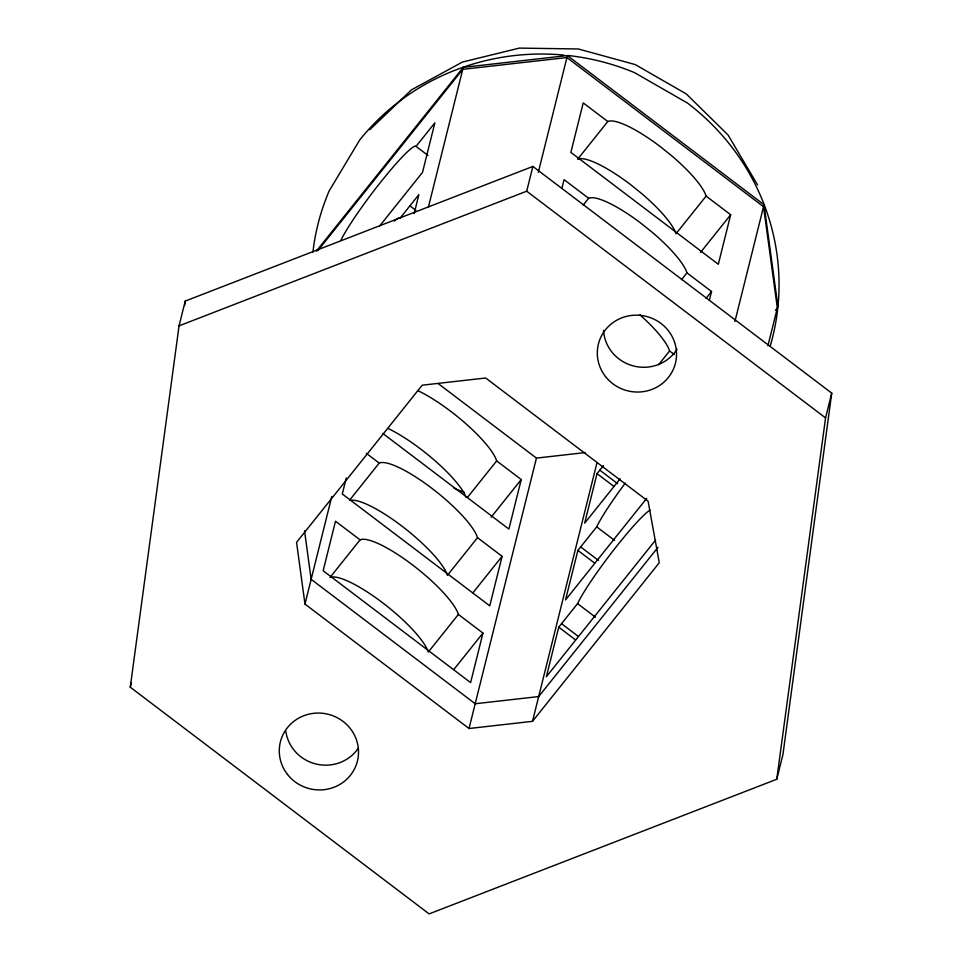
<?xml version="1.0" encoding="UTF-8"?>
<svg xmlns="http://www.w3.org/2000/svg" width="962" height="962" viewBox="0 0 962 962"><rect width="100%" height="100%" fill="white"/><g stroke="black" fill="none" stroke-linecap="round" stroke-linejoin="round"><path stroke-width="1.44" d="M130.267 687.193L179.052 325.853L185.233 301.082L532.876 166.438L831.733 393.133L782.948 754.485L776.767 779.256L429.124 913.9L130.267 687.193L131.361 682.828M184.632 305.543L185.233 301.082M776.767 779.256L825.564 417.905L831.733 393.133M304.978 604.076L296.561 542.364L422.198 385.185L485.678 378.006L648.099 501.214L659.271 562.734L532.503 721.332L469.023 728.511L304.978 604.076L331.806 496.464M346.284 477.958L342.292 493.975L489.754 605.844L502.092 556.313L477.525 537.674A63.588 14.947 38.6 0 0 431.457 487.999A63.588 14.947 38.6 0 0 379.208 463.095L366.342 453.33M414.165 213.564L418.879 194.625L400.06 218.182A63.588 6.626 -52.8 0 0 394.228 221.092M428.33 207.419L463.263 67.352L567.424 55.568L764.032 204.714L777.849 305.976L767.929 345.755M179.052 325.853L526.707 191.197L532.876 166.438M538.299 172.378L567.424 55.568M561.892 188.384L564.069 179.653L588.648 198.292A63.588 14.947 38.6 0 1 640.884 223.196L652.02 232.119A63.588 14.947 38.6 0 1 686.952 272.871L711.531 291.51L709.355 300.252M482.96 633.08L470.61 682.611L323.148 570.743L335.497 521.224L360.077 539.862A63.588 14.947 38.6 0 1 412.313 564.766A63.588 14.947 38.6 0 1 458.381 614.441L482.96 633.08L453.751 669.612M418.254 390.837A63.588 14.947 38.6 0 1 496.657 460.906L521.236 479.545L508.886 529.076L382.828 433.453M469.023 728.511L536.435 458.104L438.251 383.622M532.503 721.332L597.029 462.554M650.059 510.052A63.588 6.626 -52.8 0 0 626.803 533.766L618.301 544.143A63.588 6.626 -52.8 0 0 577.561 603.619L558.742 627.164L546.392 676.695L655.591 540.067M625.3 483.092A63.588 6.626 -52.8 0 0 596.705 526.851L577.885 550.408L565.536 599.927L646.729 498.34M603.366 465.692L597.017 473.641L584.668 523.16L620.129 478.799M730.675 214.742L718.325 264.273L570.863 152.405L583.212 102.886L607.78 121.525A63.588 14.947 38.6 0 1 660.028 146.428L671.163 155.351A63.588 14.947 38.6 0 1 706.096 196.104L730.675 214.742L700.552 252.417M734.908 321.524L764.032 204.714M316.426 251.058L463.263 67.352M317.797 250.709L462.77 69.324L566.919 57.552L763.539 206.698L777.356 307.96L775.48 310.305M340.752 240.584A63.588 6.626 -52.8 0 1 381.481 181.096L389.995 170.731A63.588 6.626 -52.8 0 1 416.041 146.38L434.872 122.835L422.522 172.366L379.581 226.082M607.78 121.525L577.669 159.211A63.588 14.947 38.6 0 1 629.906 184.115L641.041 193.037A63.588 14.947 38.6 0 1 675.601 232.672M583.164 205.146L588.648 198.292M350.012 499.639L379.208 463.095M330.868 576.406L360.077 539.862M675.973 233.778L706.096 196.104M467.46 497.438L496.657 460.906M491.125 517.231L521.236 479.545M681.481 279.714L686.952 272.871M477.525 537.674L447.402 575.348A63.588 14.947 38.6 0 0 402.741 526.755A63.588 14.947 38.6 0 0 350.012 500.444M706.06 298.364L711.531 291.51M472.895 592.845L502.092 556.313M428.258 652.116L458.381 614.441M658.621 364.67L669.576 350.974A63.588 14.947 38.6 0 0 639.958 314.851M657.984 547.306L538.672 696.572L475.192 703.751L311.147 579.316L304.533 530.82M369.757 129.738L411.399 89.911L462.421 62.061L519.348 48.1L578.306 48.966L635.257 64.598L686.339 93.951L728.066 135.005L757.587 184.957M536.435 458.104L585.161 452.585M453.475 487.638L456 489.093A234.235 226.359 14 0 0 464.285 492.364M526.707 191.197L825.564 417.905M416.041 146.38L427.958 155.423M669.576 350.974L674.254 354.521M409.92 205.844L415.885 210.353M599.807 470.153L617.688 483.706M597.017 473.641L613.708 486.291M596.705 526.851L614.574 540.416M580.663 546.921L598.544 560.473M577.885 550.408L594.564 563.059M577.561 603.619L595.442 617.183M561.531 623.677L578.21 636.339M558.742 627.164L575.42 639.826M312.903 252.224A234.235 226.359 14 0 1 329.184 190.897L359.656 140.067A234.235 226.359 14 0 1 563.756 55.062M568.205 55.507A234.235 226.359 14 0 1 634.523 72.631L687.409 103.018A234.235 226.359 14 0 1 770.322 345.743M329.954 577.537A63.588 14.947 38.6 0 1 381.072 601.599A63.588 14.947 38.6 0 1 427.886 651.009M388.131 428.511A63.588 14.947 38.6 0 1 466.173 497.474M358.237 748.292A39.707 38.372 14 0 1 316.294 764.081A39.707 38.372 14 0 1 285.798 731.18M677.056 349.182A39.707 38.372 14 0 1 633.597 366.005A39.707 38.372 14 0 1 603.535 330.423M287.482 774.434A39.707 38.372 14 0 0 355.519 766.75A39.707 38.372 14 0 0 313.696 713.311A39.707 38.372 14 0 0 287.482 774.434M605.507 376.539A39.707 38.372 14 0 0 673.544 368.855A39.707 38.372 14 0 0 631.721 315.416A39.707 38.372 14 0 0 605.507 376.539"/></g></svg>
